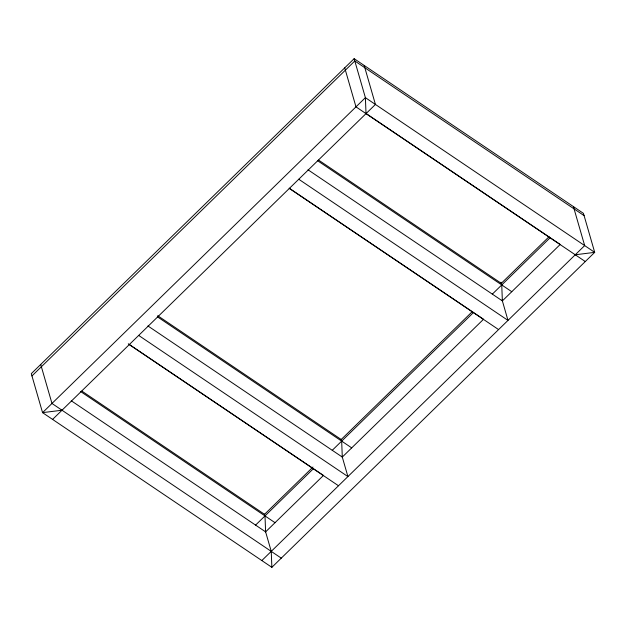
<?xml version="1.0" encoding="UTF-8"?>
<svg xmlns="http://www.w3.org/2000/svg" width="626" height="626" viewBox="0 0 626 626"><rect width="100%" height="100%" fill="white"/><g stroke="black" fill="none" stroke-linecap="round" stroke-linejoin="round"><path stroke-width="0.94" d="M354.136 58.672L31.3 373.644L42.56 412.644L271.864 567.328L594.7 252.356L583.44 213.356L354.136 58.672L365.396 97.672L366.014 113.627M31.965 375.936L354.801 60.965L584.105 215.649M52.592 419.412L375.428 104.44L364.175 65.44M312.961 467.066L264.54 514.314L81.826 391.062M472.34 311.576L341.209 439.507L157.697 315.707M549.018 236.761L501.285 283.335L318.579 160.084M255.58 525.104L313.423 468.671M332.257 450.297L473.499 312.499M492.333 294.126L550.176 237.692M71.262 400.765L265.612 531.873L323.454 475.439L128.291 343.784M147.932 325.958L342.289 457.066L483.53 319.268L289.173 188.16M308.008 169.787L502.365 300.895L560.207 244.461L365.85 113.353M261.825 560.56L584.668 245.588L573.408 206.588M575.255 254.774L594.7 252.356L365.396 97.672L42.56 412.644L62.005 410.226M585.287 261.543L355.983 106.858L344.723 67.858M317.421 160.6L511.778 291.708M298.759 179.247L507.991 320.395L502.099 299.964M289.337 188.434L498.578 329.581M157.353 316.772L351.702 447.88M138.682 335.419L347.915 476.574L342.023 456.143M129.261 344.605L338.502 485.76M80.676 391.579L275.033 522.687M281.277 558.142L51.974 403.457L40.713 364.457M500.957 282.185L501.747 284.94L502.365 300.895M341.147 439.28L341.671 441.111L342.289 457.066M264.469 514.087L265.001 515.918L265.612 531.873M265.346 530.942L271.246 551.373L271.864 567.328"/></g></svg>
